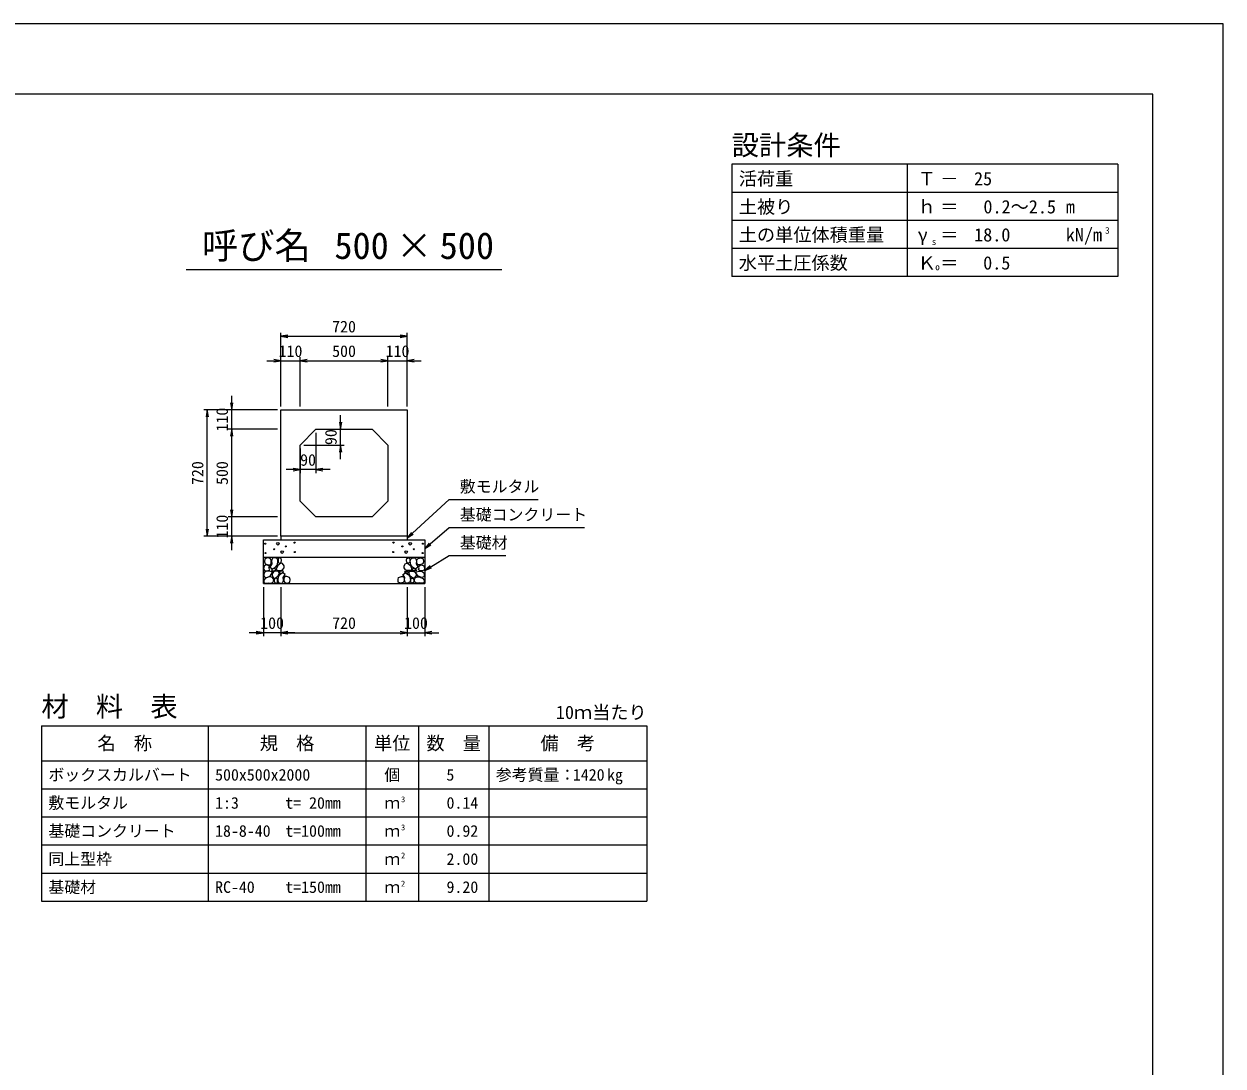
# Model space of a CAD drawing. Units: millimetres at full size, sheet at 1:20. Extents: x 0 to 16820, y 0 to 11880.
# Drawn here: x 9986 to 16820, y 5940 to 11880 of the extents above; entities that cross this region are included whole.
import ezdxf
from ezdxf.enums import TextEntityAlignment as Align

# ---------------------------------------------------------------- set-up
doc = ezdxf.new("R2010")
doc.units = ezdxf.units.MM
doc.header["$LTSCALE"] = 20
for name, color, linetype, lineweight in [('D-DCR-HCHn', 4, 'Continuous', 9), ('D-MTR-FRAM', 7, 'Continuous', 13), ('D-MTR-LINE', 7, 'Continuous', 13), ('D-STR-DIM', 7, 'Continuous', 13), ('D-STR-STRn', 1, 'Continuous', 13), ('D-STR-TXT', 7, 'Continuous', 13), ('D-TTL', 2, 'Continuous', 13), ('D-TTL-FRAM', 2, 'Continuous', 13), ('D-TTL-LINE', 7, 'Continuous', 13), ('D-TTL-TXT', 7, 'Continuous', 13)]:
    doc.layers.add(name, color=color, linetype=linetype, lineweight=lineweight)
doc.layers.add('D-MTR', color=7, linetype='Continuous')
doc.layers.add('D-MTR-TXT', color=7, linetype='Continuous')
doc.styles.add('ＭＳ ゴシック', font='')
doc.styles.get('ＭＳ ゴシック').set_extended_font_data('MS Gothic')

# ---------------------------------------------------------------- blocks, each defined once
blk = doc.blocks.new('open_arrow')
at = {"color": 0, "linetype": 'Continuous', "lineweight": -2}
blk.add_lwpolyline([(7.5, 1.25), (0, 0), (7.5, -1.25)], dxfattribs=at)

msp = doc.modelspace()

# ---------------------------------------------------------------- linework, layer by layer
at = {"layer": 'D-DCR-HCHn'}
for points in [[(11388.4, 8833.7), (11372.8, 8837.16), (11358.93, 8830.23), (11357.19, 8814.63), (11360.66, 8802.49), (11378, 8797.29), (11390.13, 8797.29), (11395.33, 8805.96), (11395.33, 8825.03)], [(11402.27, 8835.43), (11397.07, 8819.83), (11398.8, 8802.49), (11386.67, 8783.42), (11402.27, 8774.75), (11419.6, 8783.42), (11430, 8797.29), (11433.47, 8819.83), (11430, 8831.96), (11419.6, 8837.16)], [(11435.21, 8831.96), (11435.21, 8811.16), (11443.87, 8805.96), (11452.54, 8811.16), (11454.28, 8823.29), (11452.54, 8833.7), (11440.41, 8837.16)], [(12184.79, 8831.96), (12184.79, 8811.16), (12176.13, 8805.96), (12167.46, 8811.16), (12165.72, 8823.29), (12167.46, 8833.7), (12179.59, 8837.16)], [(12217.73, 8835.43), (12222.93, 8819.83), (12221.2, 8802.49), (12233.33, 8783.42), (12217.73, 8774.75), (12200.4, 8783.42), (12190, 8797.29), (12186.53, 8819.83), (12190, 8831.96), (12200.4, 8837.16)], [(12231.6, 8833.7), (12247.2, 8837.16), (12261.07, 8830.23), (12262.81, 8814.63), (12259.34, 8802.49), (12242, 8797.29), (12229.87, 8797.29), (12224.67, 8805.96), (12224.67, 8825.03)], [(11355.46, 8790.36), (11350.26, 8774.75), (11357.19, 8764.35), (11374.53, 8762.62), (11386.37, 8767.7), (11381.46, 8779.95), (11384.93, 8786.89), (11378, 8793.82), (11367.6, 8797.29)], [(11388.37, 8732.76), (11401.21, 8752.02), (11399.6, 8756.83), (11381.95, 8761.65), (11365.89, 8760.04), (11354.66, 8750.41), (11353.05, 8739.18), (11354.66, 8727.94), (11367.5, 8724.73)], [(11405.73, 8774.75), (11397.07, 8767.82), (11400.53, 8762.62), (11412.67, 8762.62), (11417.87, 8764.35), (11421.34, 8771.29), (11416.14, 8776.49)], [(11433.31, 8732.76), (11441.34, 8752.02), (11434.92, 8760.04), (11415.65, 8760.04), (11407.63, 8756.83), (11399.6, 8745.6), (11399.6, 8735.97), (11407.63, 8723.13), (11417.26, 8721.52)], [(11431.74, 8793.82), (11423.07, 8773.02), (11430, 8764.35), (11450.81, 8764.35), (11459.48, 8767.82), (11468.14, 8779.95), (11468.14, 8790.36), (11459.48, 8804.22), (11449.07, 8805.96)], [(11460.6, 8694.23), (11465.41, 8708.68), (11463.81, 8724.73), (11475.05, 8742.39), (11460.6, 8750.41), (11444.55, 8742.39), (11434.92, 8729.55), (11431.71, 8708.68), (11434.92, 8697.44), (11444.55, 8692.63)], [(11457.39, 8750.41), (11465.41, 8756.83), (11462.2, 8761.65), (11450.97, 8761.65), (11446.15, 8760.04), (11442.94, 8753.62), (11447.76, 8748.81)], [(12159.4, 8694.23), (12154.59, 8708.68), (12156.19, 8724.73), (12144.95, 8742.39), (12159.4, 8750.41), (12175.45, 8742.39), (12185.08, 8729.55), (12188.29, 8708.68), (12185.08, 8697.44), (12175.45, 8692.63)], [(12188.26, 8793.82), (12196.93, 8773.02), (12190, 8764.35), (12169.19, 8764.35), (12160.52, 8767.82), (12151.86, 8779.95), (12151.86, 8790.36), (12160.52, 8804.22), (12170.93, 8805.96)], [(12162.61, 8750.41), (12154.59, 8756.83), (12157.8, 8761.65), (12169.03, 8761.65), (12173.85, 8760.04), (12177.06, 8753.62), (12172.24, 8748.81)], [(12186.69, 8732.76), (12178.66, 8752.02), (12185.08, 8760.04), (12204.35, 8760.04), (12212.37, 8756.83), (12220.4, 8745.6), (12220.4, 8735.97), (12212.37, 8723.13), (12202.74, 8721.52)], [(12214.27, 8774.75), (12222.93, 8767.82), (12219.47, 8762.62), (12207.33, 8762.62), (12202.13, 8764.35), (12198.66, 8771.29), (12203.86, 8776.49)], [(12231.63, 8732.76), (12218.79, 8752.02), (12220.4, 8756.83), (12238.05, 8761.65), (12254.11, 8760.04), (12265.34, 8750.41), (12266.95, 8739.18), (12265.34, 8727.94), (12252.5, 8724.73)], [(12264.54, 8790.36), (12269.74, 8774.75), (12262.81, 8764.35), (12245.47, 8762.62), (12233.63, 8767.7), (12238.54, 8779.95), (12235.07, 8786.89), (12242, 8793.82), (12252.4, 8797.29)], [(11394.79, 8692.63), (11406.02, 8697.44), (11409.23, 8713.49), (11402.81, 8724.73), (11391.58, 8727.94), (11377.13, 8726.34), (11361.08, 8719.92), (11353.05, 8710.28), (11353.05, 8699.05), (11357.87, 8692.63), (11377.13, 8694.23)], [(11430.1, 8697.44), (11430.1, 8716.7), (11422.08, 8721.52), (11414.05, 8716.7), (11412.44, 8705.47), (11414.05, 8695.84), (11425.29, 8692.63)], [(11473.44, 8695.84), (11487.89, 8692.63), (11500.73, 8699.05), (11502.33, 8713.49), (11499.12, 8724.73), (11483.07, 8729.55), (11471.84, 8729.55), (11467.02, 8721.52), (11467.02, 8703.86)], [(12146.56, 8695.84), (12132.11, 8692.63), (12119.27, 8699.05), (12117.67, 8713.49), (12120.88, 8724.73), (12136.93, 8729.55), (12148.16, 8729.55), (12152.98, 8721.52), (12152.98, 8703.86)], [(12189.9, 8697.44), (12189.9, 8716.7), (12197.92, 8721.52), (12205.95, 8716.7), (12207.56, 8705.47), (12205.95, 8695.84), (12194.71, 8692.63)], [(12225.21, 8692.63), (12213.98, 8697.44), (12210.77, 8713.49), (12217.19, 8724.73), (12228.42, 8727.94), (12242.87, 8726.34), (12258.92, 8719.92), (12266.95, 8710.28), (12266.95, 8699.05), (12262.13, 8692.63), (12242.87, 8694.23)]]:
    msp.add_lwpolyline(points, close=True, dxfattribs=at)
for centre, radius in [((11360.73, 8917.43), 3), ((11412.29, 8885.76), 3), ((11433.34, 8917.43), 7.5), ((11477.71, 8901.64), 3), ((11528.13, 8923.48), 3), ((12091.87, 8923.48), 3), ((12142.29, 8901.64), 3), ((12186.66, 8917.43), 7.5), ((12207.71, 8885.76), 3), ((12259.27, 8917.43), 3), ((11361.87, 8863.92), 3), ((11456.66, 8869.97), 7.5), ((11529.27, 8869.97), 3), ((12090.73, 8869.97), 3), ((12163.34, 8869.97), 7.5), ((12258.13, 8863.92), 3)]:
    msp.add_circle(centre, radius, dxfattribs=at)
at = {"layer": 'D-MTR-FRAM'}
for p, q in [((10085, 7880), (13535, 7880)), ((10085, 7880), (10085, 6880)), ((13535, 7880), (13535, 6880)), ((10085, 6880), (13535, 6880))]:
    msp.add_line(p, q, dxfattribs=at)
at = {"layer": 'D-MTR-LINE'}
for p, q in [((11035, 7880), (11035, 6880)), ((11935, 7880), (11935, 6880)), ((12235, 7880), (12235, 6880)), ((12635, 7880), (12635, 6880)), ((10085, 7680), (13535, 7680)), ((10085, 7520), (13535, 7520)), ((10085, 7360), (13535, 7360)), ((10085, 7200), (13535, 7200)), ((10085, 7040), (13535, 7040))]:
    msp.add_line(p, q, dxfattribs=at)
at = {"layer": 'D-STR-DIM'}
for p, q in [((11450, 9700), (11450, 10120)), ((12170, 9700), (12170, 10120)), ((11450, 10100), (12170, 10100)), ((11450, 9700), (11450, 9980)), ((11560, 9700), (11560, 9980)), ((11560, 9700), (11560, 9980)), ((12060, 9700), (12060, 9980)), ((12060, 9700), (12060, 9980)), ((12170, 9700), (12170, 9980)), ((11370, 9960), (11640, 9960)), ((11560, 9960), (12060, 9960)), ((11980, 9960), (12250, 9960)), ((11170, 9490), (11170, 9760)), ((11430, 9680), (11010, 9680)), ((11030, 8960), (11030, 9680)), ((11430, 9680), (11150, 9680)), ((11790, 9400), (11790, 9650)), ((11430, 9570), (11150, 9570)), ((11430, 9570), (11150, 9570)), ((11170, 9070), (11170, 9570)), ((11670, 9570), (11810, 9570)), ((11650, 9550), (11650, 9320)), ((11560, 9460), (11560, 9320)), ((11580, 9480), (11810, 9480)), ((11730, 9340), (11480, 9340)), ((11170, 8880), (11170, 9150)), ((11430, 9070), (11150, 9070)), ((11430, 9070), (11150, 9070)), ((11430, 8960), (11010, 8960)), ((11430, 8960), (11150, 8960)), ((11350, 8670), (11350, 8390)), ((11450, 8670), (11450, 8390)), ((11450, 8670), (11450, 8390)), ((12170, 8670), (12170, 8390)), ((12170, 8670), (12170, 8390)), ((12270, 8670), (12270, 8390)), ((11530, 8410), (11270, 8410)), ((11450, 8410), (12170, 8410)), ((12090, 8410), (12350, 8410))]:
    msp.add_line(p, q, dxfattribs=at)
at = {"layer": 'D-STR-STRn'}
for p, q in [((11450, 9680), (12170, 9680)), ((11450, 8960), (11450, 9680)), ((12170, 9680), (12170, 8960)), ((11650, 9570), (11560, 9480)), ((11650, 9570), (11970, 9570)), ((12060, 9480), (11970, 9570)), ((11560, 9160), (11560, 9480)), ((12060, 9480), (12060, 9160)), ((11560, 9160), (11650, 9070)), ((11970, 9070), (12060, 9160)), ((11970, 9070), (11650, 9070)), ((12170, 8960), (11450, 8960)), ((11450, 8960), (11450, 8940)), ((12170, 8960), (12170, 8940)), ((11350, 8690), (11350, 8940)), ((11350, 8940), (12270, 8940)), ((12270, 8940), (12270, 8690)), ((11350, 8840), (12270, 8840)), ((11350, 8690), (12270, 8690))]:
    msp.add_line(p, q, dxfattribs=at)
at = {"layer": 'D-STR-TXT'}
for points in [[(12170, 8950), (12199.49, 8977.03), (12410, 9170), (12916.65, 9170)], [(12270, 8890), (12300.37, 8916.03), (12410, 9010), (13180.3, 9010)], [(12270, 8765), (12304.19, 8785.76), (12410, 8850), (12732.94, 8850)]]:
    msp.add_lwpolyline(points, dxfattribs=at)
at = {"layer": 'D-TTL'}
for points in [[(0, 0), (16820, 0), (16820, 11880), (0, 11880)], [(400, 400), (16420, 400), (16420, 11480), (400, 11480)]]:
    msp.add_lwpolyline(points, close=True, dxfattribs=at)
at = {"layer": 'D-TTL-FRAM'}
for p, q in [((16220, 11080), (14020, 11080)), ((14020, 11080), (14020, 10440)), ((16220, 11080), (16220, 10440)), ((16220, 10440), (14020, 10440))]:
    msp.add_line(p, q, dxfattribs=at)
at = {"layer": 'D-TTL-LINE'}
for p, q in [((15020, 11080), (15020, 10440)), ((16220, 10920), (14020, 10920)), ((16220, 10760), (14020, 10760)), ((16220, 10600), (14020, 10600))]:
    msp.add_line(p, q, dxfattribs=at)
at = {"layer": 'D-TTL-TXT'}
msp.add_line((10910, 10480), (12710, 10480), dxfattribs=at)

# ---------------------------------------------------------------- block references
at = {"layer": 'D-STR-DIM', "xscale": 5.33, "yscale": 5.33}
for p in [(11450, 10100), (11560, 9960), (11560, 9960), (12170, 9960), (11650, 9340), (11450, 8410), (11450, 8410), (12270, 8410)]:
    msp.add_blockref('open_arrow', p, dxfattribs=at)
for p, rotation in [((12170, 10100), 180), ((11450, 9960), 180), ((12060, 9960), 180), ((12060, 9960), 180), ((11170, 9680), 90), ((11030, 9680), 270), ((11170, 9570), 270), ((11170, 9570), 270), ((11790, 9570), 90), ((11790, 9480), 270), ((11560, 9340), 180), ((11170, 9070), 90), ((11170, 9070), 90), ((11030, 8960), 90), ((11170, 8960), 270), ((11350, 8410), 180), ((12170, 8410), 180), ((12170, 8410), 180)]:
    msp.add_blockref('open_arrow', p, dxfattribs=dict(at, rotation=rotation))
at = {"layer": 'D-STR-TXT', "xscale": 5.33, "yscale": 5.33}
for p, rotation in [((12170, 8950), 42.5), ((12270, 8890), 40.6), ((12270, 8765), 31.3)]:
    msp.add_blockref('open_arrow', p, dxfattribs=dict(at, rotation=rotation))

# ---------------------------------------------------------------- texts
at = {"layer": 'D-MTR', "style": 'ＭＳ ゴシック'}
msp.add_text('材\u3000料\u3000表', height=113.9, dxfattribs=at).set_placement((10085, 7898.15), align=Align.BOTTOM_LEFT)
msp.add_text('10ｍ当たり', height=75.95, dxfattribs=at).set_placement((13535, 7895.43), align=Align.BOTTOM_RIGHT)
at = {"layer": 'D-MTR-TXT', "style": 'ＭＳ ゴシック'}
for s, height, p in [('名\u3000称', 75.95, (10560, 7780)), ('規\u3000格', 75.95, (11485, 7780)), ('単位', 75.95, (12085, 7780)), ('数\u3000量', 75.95, (12435, 7780)), ('備\u3000考', 75.95, (13085, 7780)), ('個', 66.46, (12085, 7600)), ('ｍ', 66.46, (12085, 7440)), ('ｍ', 66.46, (12085, 7280)), ('ｍ', 66.46, (12085, 7120)), ('ｍ', 66.46, (12085, 6960))]:
    msp.add_text(s, height=height, dxfattribs=at).set_placement(p, align=Align.MIDDLE_CENTER)
for s, p in [('ボックスカルバート', (10125, 7600)), ('500x500x2000', (11075, 7600)), ('参考質量：    kg', (12675, 7600)), ('敷モルタル', (10125, 7440)), ('1:3', (11075, 7440)), ('t= 20mm', (11475, 7440)), ('基礎コンクリート', (10125, 7280)), ('18-8-40', (11075, 7280)), ('t=100mm', (11475, 7280)), ('同上型枠', (10125, 7120)), ('基礎材', (10125, 6960)), ('RC-40', (11075, 6960)), ('t=150mm', (11475, 6960))]:
    msp.add_text(s, height=66.46, dxfattribs=at).set_placement(p, align=Align.MIDDLE_LEFT)
for s, p in [('5', (12438.55, 7600)), ('1420', (13295, 7600)), ('0.14', (12575, 7440)), ('0.92', (12575, 7280)), ('2.00', (12575, 7120)), ('9.20', (12575, 6960))]:
    msp.add_text(s, height=66.46, dxfattribs=at).set_placement(p, align=Align.MIDDLE_RIGHT)
for s, p in [('3', (12135, 7433.63)), ('3', (12135, 7273.63)), ('2', (12135, 7113.63)), ('2', (12135, 6953.63))]:
    msp.add_text(s, height=33.23, dxfattribs=at).set_placement(p, align=Align.BOTTOM_LEFT)
at = {"layer": 'D-STR-DIM', "style": 'ＭＳ ゴシック'}
for s, p in [('720', (11810, 10155)), ('110', (11505, 10015)), ('500', (11810, 10015)), ('110', (12115, 10015)), ('90', (11605, 9395)), ('100', (11400, 8465)), ('720', (11810, 8465)), ('100', (12220, 8465))]:
    msp.add_text(s, height=66.46, dxfattribs=at).set_placement(p, align=Align.MIDDLE_CENTER)
for s, p in [('110', (11115, 9625)), ('90', (11735, 9525)), ('720', (10975, 9320)), ('500', (11115, 9320)), ('110', (11115, 9015))]:
    msp.add_text(s, height=66.46, rotation=90, dxfattribs=at).set_placement(p, align=Align.MIDDLE_CENTER)
at = {"layer": 'D-STR-TXT', "style": 'ＭＳ ゴシック'}
for s, p in [('敷モルタル', (12470, 9190)), ('基礎コンクリート', (12470, 9030)), ('基礎材', (12470, 8870))]:
    msp.add_text(s, height=66.46, dxfattribs=at).set_placement(p, align=Align.BOTTOM_LEFT)
at = {"layer": 'D-TTL-TXT', "style": 'ＭＳ ゴシック'}
for s, height, p in [('設計条件', 113.9, (14020, 11098.15)), ('活荷重', 75.95, (14060, 10937.43)), ('Ｔ', 75.95, (15080, 10937.43)), ('－', 75.95, (15208, 10937.43)), ('土被り', 75.95, (14060, 10777.43)), ('ｈ', 75.95, (15080, 10777.43)), ('＝', 75.95, (15208, 10777.43)), ('m', 75.95, (15924, 10777.43)), ('土の単位体積重量', 75.95, (14060, 10617.43)), ('γ', 75.95, (15080, 10617.43)), ('＝', 75.95, (15208, 10617.43)), ('kN/m', 75.95, (15924, 10617.43)), ('3', 37.98, (16148, 10672.72)), ('s', 37.98, (15160, 10608.72)), ('水平土圧係数', 75.95, (14060, 10457.43)), ('Ｋ', 75.95, (15080, 10457.43)), ('＝', 75.95, (15208, 10457.43)), ('o', 37.98, (15180, 10464.72))]:
    msp.add_text(s, height=height, dxfattribs=at).set_placement(p, align=Align.BOTTOM_LEFT)
for s, p in [('25', (15504.04, 10937.43)), ('0.2～2.5', (15867.9, 10777.43)), ('18.0', (15608, 10617.43)), ('0.5', (15608, 10457.43))]:
    msp.add_text(s, height=75.95, dxfattribs=at).set_placement(p, align=Align.BOTTOM_RIGHT)
for s, p in [('呼び名', (11310, 10495)), ('500', (11910, 10495)), ('×', (12210, 10495)), ('500', (12510, 10495))]:
    msp.add_text(s, height=151.9, dxfattribs=at).set_placement(p, align=Align.BOTTOM_CENTER)

doc.saveas('drawing.dxf')
